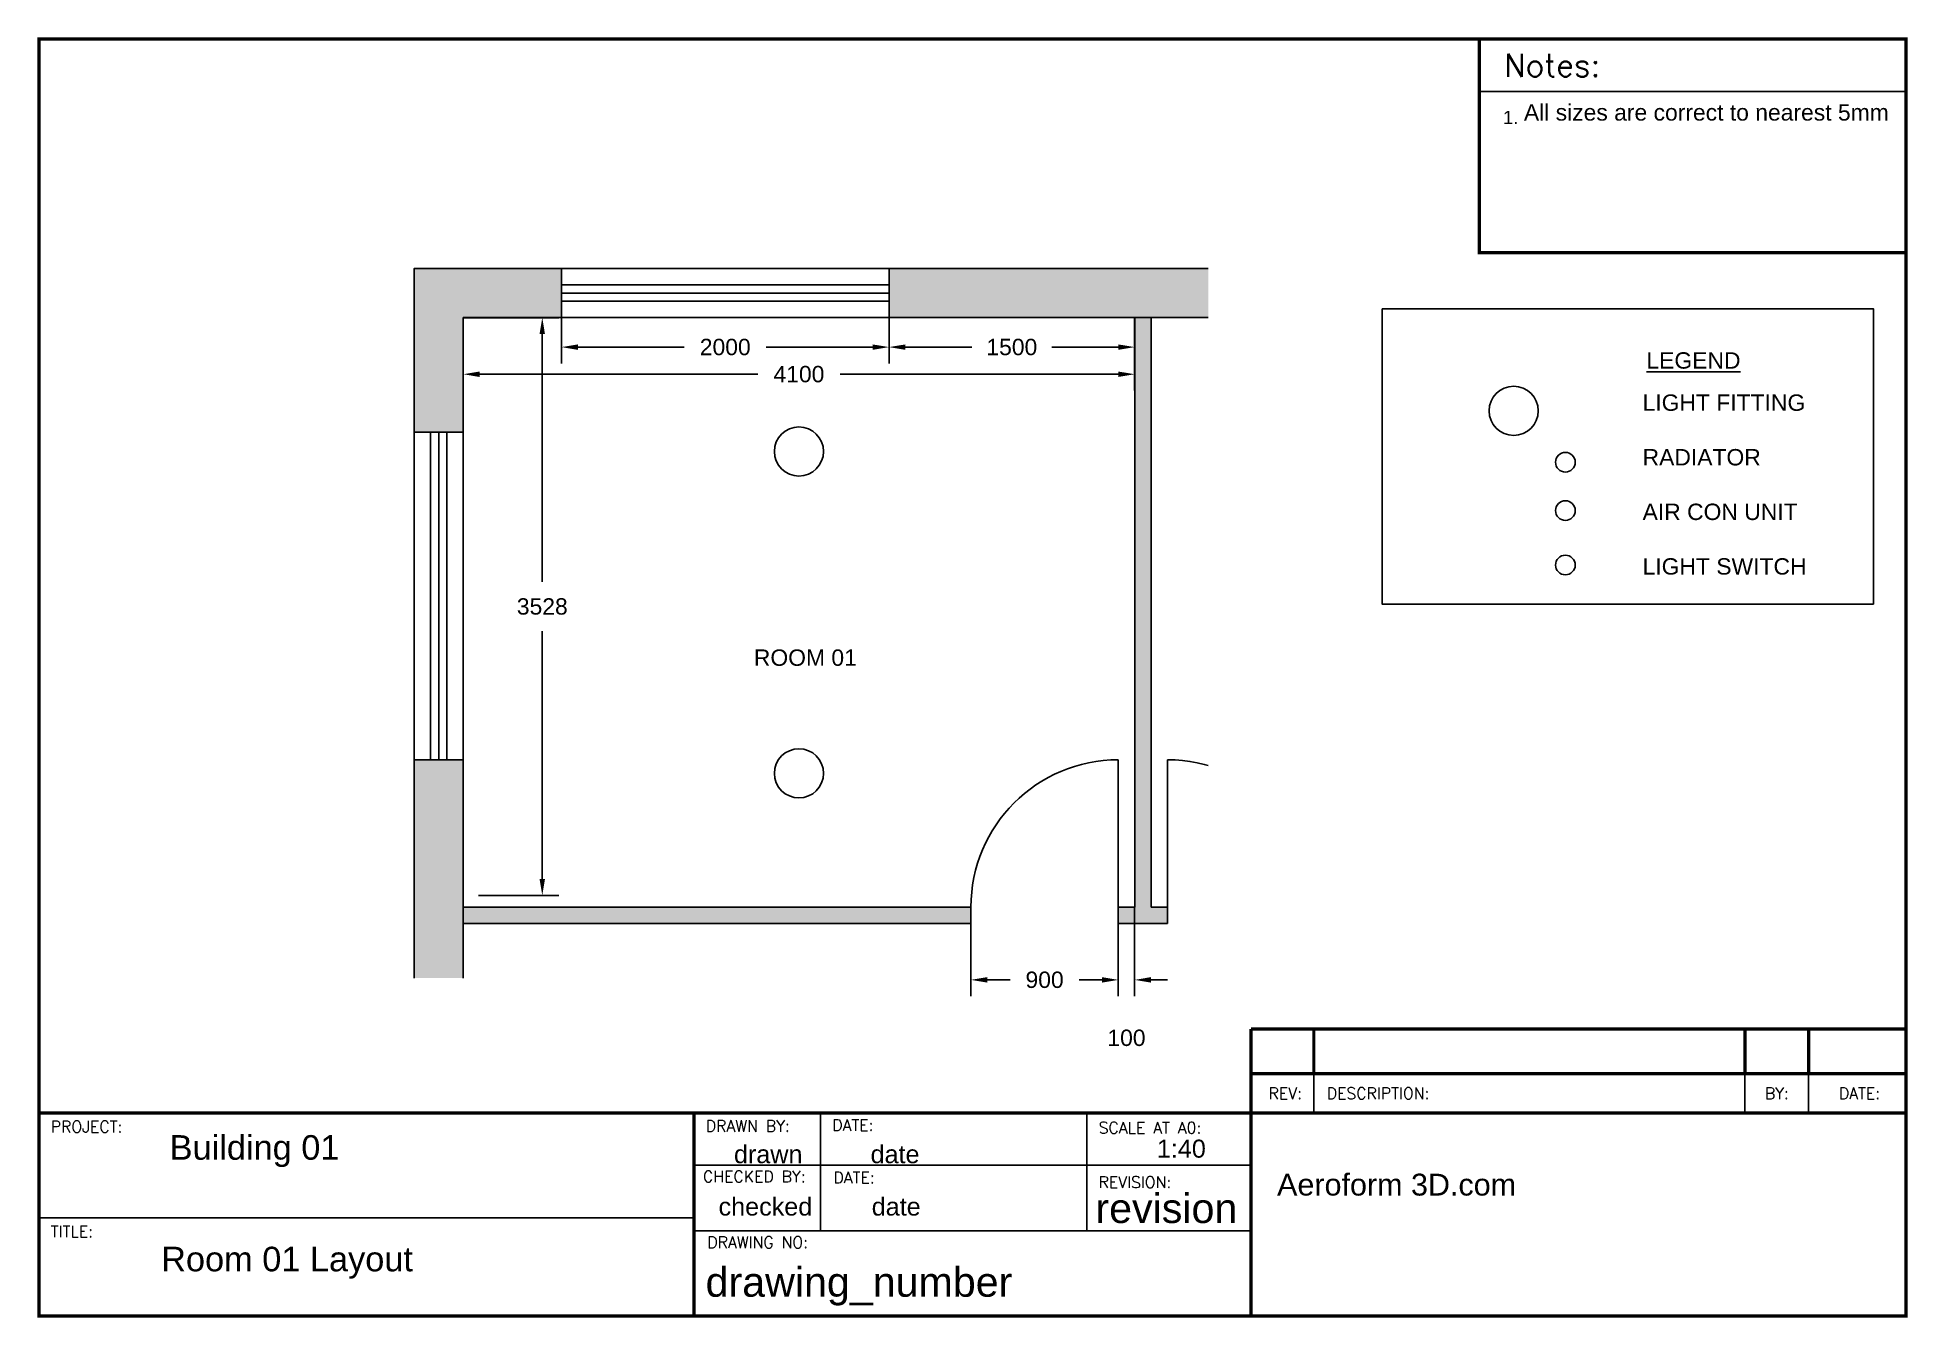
# Paper-space layout 'Room 01' of a CAD drawing. Header units: millimetres. Extents: x -45 to 241, y 45 to 240.
# The model-space entities are those that its viewports show. They can reach past a viewport. Long polylines and large blocks are cut down to what shows.
import ezdxf

# ---------------------------------------------------------------- set-up
doc = ezdxf.new("R2010")
doc.units = ezdxf.units.MM
doc.header["$MEASUREMENT"] = 0
for name, color, linetype in [('Doors', 160, 'Continuous'), ('ExternalWalls', 7, 'Continuous'), ('Hatch', 7, 'Continuous'), ('InternalWalls', 7, 'Continuous'), ('Lighting', 20, 'Continuous'), ('Vport', 7, 'Continuous'), ('Windows', 96, 'Continuous'), ('YS-TEXT-LARGE', 250, 'Continuous'), ('YS-TEXT-MEDIUM', 6, 'Continuous'), ('YS-TEXT-SMALL', 2, 'Continuous'), ('YS-TITLEBLOCK-BORDERS', 154, 'Continuous'), ('YS-TITLEBLOCK-TEXT-NONEDITABLE', 154, 'Continuous')]:
    doc.layers.add(name, color=color, linetype=linetype)
doc.layers.get('Vport').off()
doc.styles.add('ROMANS', font='romans.shx')
doc.styles.get("Standard").update_dxf_attribs({"font": 'arial.ttf'})
doc.styles.add('YS TEXT', font='arial.ttf')
doc.dimstyles.new('BuildingStyle', dxfattribs={"dimtxt": 2.5, "dimasz": 2.5, "dimexe": 2.5, "dimexo": 0.0625, "dimgap": 2.5, "dimtad": 0, "dimtih": 1, "dimtoh": 1, "dimdec": 0, "dimzin": 0, "dimdsep": 46, "dimtxsty": 'Standard', "dimcen": 0.09, "dimadec": 0, "dimazin": 0, "dimtfac": 1, "dimtdec": 0, "dimtofl": 0, "dimtmove": 2, "dimatfit": 3, "dimfxl": 1, "dimtolj": 1, "dimtzin": 0, "dimarcsym": 0})

# ---------------------------------------------------------------- blocks, each defined once
blk = doc.blocks.new('*D15')
at = {"color": 0, "lineweight": -2, "transparency": 16777216}
for p, q in [((20.01, 197.51), (20.01, 186.44)), ((122.51, 197.51), (122.51, 186.44)), ((22.51, 188.94), (64.98, 188.94)), ((120.01, 188.94), (77.54, 188.94))]:
    blk.add_line(p, q, dxfattribs=at)
at = {"color": 0, "transparency": 16777216}
for points in [[(22.51, 189.35), (22.51, 188.52), (20.01, 188.94)], [(120.01, 189.35), (120.01, 188.52), (122.51, 188.94)]]:
    blk.add_solid(points, dxfattribs=at)
at = {"layer": 'Defpoints', "color": 0, "transparency": 16777216}
for p in [(20.01, 197.57), (122.51, 197.57), (122.51, 188.94)]:
    blk.add_point(p, dxfattribs=at)
at = {"color": 0, "transparency": 16777216, "insert": (71.26, 188.94), "char_height": 2.5, "attachment_point": 5}
blk.add_mtext('\\A1;4100', dxfattribs=at)
blk = doc.blocks.new('*D16')
at = {"color": 0, "lineweight": -2, "transparency": 16777216}
for p, q in [((20.07, 197.57), (34.58, 197.57)), ((32.08, 195.07), (32.08, 157.25)), ((32.08, 111.87), (32.08, 149.69)), ((22.36, 109.37), (34.58, 109.37))]:
    blk.add_line(p, q, dxfattribs=at)
at = {"color": 0, "transparency": 16777216}
for points in [[(31.66, 195.07), (32.49, 195.07), (32.08, 197.57)], [(31.66, 111.87), (32.49, 111.87), (32.08, 109.37)]]:
    blk.add_solid(points, dxfattribs=at)
at = {"layer": 'Defpoints', "color": 0, "transparency": 16777216}
for p in [(20.01, 197.57), (22.3, 109.37), (32.08, 109.37)]:
    blk.add_point(p, dxfattribs=at)
at = {"color": 0, "transparency": 16777216, "insert": (32.08, 153.47), "char_height": 2.5, "attachment_point": 5}
blk.add_mtext('\\A1;3528', dxfattribs=at)
blk = doc.blocks.new('*D17')
at = {"color": 0, "lineweight": -2, "transparency": 16777216}
for p, q in [((120.01, 107.51), (120.01, 93.97)), ((122.51, 107.51), (122.51, 93.97)), ((117.51, 96.47), (115.01, 96.47)), ((125.01, 96.47), (127.51, 96.47))]:
    blk.add_line(p, q, dxfattribs=at)
at = {"color": 0, "transparency": 16777216}
for points in [[(117.51, 96.89), (117.51, 96.05), (120.01, 96.47)], [(125.01, 96.89), (125.01, 96.05), (122.51, 96.47)]]:
    blk.add_solid(points, dxfattribs=at)
at = {"layer": 'Defpoints', "color": 0, "transparency": 16777216}
for p in [(120.01, 107.57), (122.51, 107.57), (120.01, 96.47)]:
    blk.add_point(p, dxfattribs=at)
at = {"color": 0, "transparency": 16777216, "insert": (121.26, 87.61), "char_height": 2.5, "attachment_point": 5}
blk.add_mtext('\\A1;100', dxfattribs=at)
blk = doc.blocks.new('*D18')
at = {"color": 0, "lineweight": -2, "transparency": 16777216}
for p, q in [((97.51, 105.01), (97.51, 93.97)), ((120.01, 105.01), (120.01, 93.97)), ((100.01, 96.47), (103.5, 96.47)), ((117.51, 96.47), (114.02, 96.47))]:
    blk.add_line(p, q, dxfattribs=at)
at = {"color": 0, "transparency": 16777216}
for points in [[(100.01, 96.89), (100.01, 96.05), (97.51, 96.47)], [(117.51, 96.89), (117.51, 96.05), (120.01, 96.47)]]:
    blk.add_solid(points, dxfattribs=at)
at = {"layer": 'Defpoints', "color": 0, "transparency": 16777216}
for p in [(97.51, 105.07), (120.01, 105.07), (97.51, 96.47)]:
    blk.add_point(p, dxfattribs=at)
at = {"color": 0, "transparency": 16777216, "insert": (108.76, 96.47), "char_height": 2.5, "attachment_point": 5}
blk.add_mtext('\\A1;900', dxfattribs=at)
blk = doc.blocks.new('*D19')
at = {"color": 0, "lineweight": -2, "transparency": 16777216}
for p, q in [((85.01, 197.51), (85.01, 190.58)), ((122.51, 197.51), (122.51, 190.58)), ((87.51, 193.08), (97.65, 193.08)), ((120.01, 193.08), (109.87, 193.08))]:
    blk.add_line(p, q, dxfattribs=at)
at = {"color": 0, "transparency": 16777216}
for points in [[(87.51, 193.49), (87.51, 192.66), (85.01, 193.08)], [(120.01, 193.49), (120.01, 192.66), (122.51, 193.08)]]:
    blk.add_solid(points, dxfattribs=at)
at = {"layer": 'Defpoints', "color": 0, "transparency": 16777216}
for p in [(85.01, 197.57), (122.51, 197.57), (122.51, 193.08)]:
    blk.add_point(p, dxfattribs=at)
at = {"color": 0, "transparency": 16777216, "insert": (103.76, 193.08), "char_height": 2.5, "attachment_point": 5}
blk.add_mtext('\\A1;1500', dxfattribs=at)
blk = doc.blocks.new('*D20')
at = {"color": 0, "lineweight": -2, "transparency": 16777216}
for p, q in [((35.01, 197.51), (35.01, 190.58)), ((85.01, 197.51), (85.01, 190.58)), ((37.51, 193.08), (53.76, 193.08)), ((82.51, 193.08), (66.26, 193.08))]:
    blk.add_line(p, q, dxfattribs=at)
at = {"color": 0, "transparency": 16777216}
for points in [[(37.51, 193.49), (37.51, 192.66), (35.01, 193.08)], [(82.51, 193.49), (82.51, 192.66), (85.01, 193.08)]]:
    blk.add_solid(points, dxfattribs=at)
at = {"layer": 'Defpoints', "color": 0, "transparency": 16777216}
for p in [(35.01, 197.57), (85.01, 197.57), (85.01, 193.08)]:
    blk.add_point(p, dxfattribs=at)
at = {"color": 0, "transparency": 16777216, "insert": (60.01, 193.08), "char_height": 2.5, "attachment_point": 5}
blk.add_mtext('\\A1;2000', dxfattribs=at)
blk = doc.blocks.new('300DIALight')
at = {"layer": 'Lighting'}
blk.add_circle((0, 0), 150, dxfattribs=at)
blk = doc.blocks.new('Door')
for points in [[(0, 100), (0, 1000)], [(-900, 100), (-900, 0)], [(0, 100), (0, 0)]]:
    blk.add_lwpolyline(points)
blk.add_arc((0, 100), 900, 90, 180)
blk = doc.blocks.new('Window')
blk.add_lwpolyline([(0, -300), (2000, -300), (2000, 0), (0, 0)], close=True)
for points in [[(0, -100), (2000, -100)], [(0, -150), (2000, -150)], [(0, -200), (2000, -200)]]:
    blk.add_lwpolyline(points)

msp = doc.modelspace()

# ---------------------------------------------------------------- hatches: boundary and pattern name
at = {"layer": 'Hatch'}
h = msp.add_hatch(color=252, dxfattribs=at)
h.dxf.hatch_style = 1
h.paths.add_polyline_path([(9560, 12050), (5960, 12050), (5960, 11750), (9560, 11750)])
h.paths.add_polyline_path([(15660, 12050), (11560, 12050), (11560, 11750), (15660, 11750)])
h.paths.add_polyline_path([(20160, 12050), (17660, 12050), (17660, 11750), (20160, 11750)])
h.paths.add_polyline_path([(20160, 2350), (17660, 2350), (17660, 2050), (20160, 2050)])
h.paths.add_polyline_path([(15660, 2350), (11560, 2350), (11560, 2050), (15660, 2050)])
h.paths.add_polyline_path([(9560, 2350), (5960, 2350), (5960, 2050), (9560, 2050)])
h.paths.add_polyline_path([(3060, 11050), (3360, 11050), (3360, 11750), (3960, 11750), (3960, 12050), (3060, 12050)])
h.paths.add_polyline_path([(3360, 3050), (3060, 3050), (3060, 2050), (3960, 2050), (3960, 2350), (3360, 2350)])
h.paths.add_polyline_path([(3060, 5050), (3360, 5050), (3360, 9050), (3060, 9050)])
h.paths.add_polyline_path([(22760, 5050), (23060, 5050), (23060, 7950), (22760, 7950)])
h.paths.add_polyline_path([(23060, 3050), (22760, 3050), (22760, 2350), (22160, 2350), (22160, 2050), (23060, 2050)])
h.paths.add_polyline_path([(22760, 11050), (23060, 11050), (23060, 12050), (22160, 12050), (22160, 11750), (22760, 11750)])
h.paths.add_polyline_path([(23060, 9050), (22760, 9050), (22760, 7950), (23060, 7950)])
h = msp.add_hatch(color=253, dxfattribs=at)
h.dxf.hatch_style = 1
h.paths.add_polyline_path([(6460, 8150), (3360, 8150), (3360, 8050), (6460, 8050)])
h.paths.add_polyline_path([(7660, 8150), (7560, 8150), (7560, 11750), (7460, 11750), (7460, 8150), (7360, 8150), (7360, 8050), (7660, 8050)])
h.paths.add_polyline_path([(6460, 6050), (3360, 6050), (3360, 5950), (6460, 5950)])
h.paths.add_polyline_path([(7660, 6050), (7360, 6050), (7360, 5950), (7460, 5950), (7460, 2350), (7560, 2350), (7560, 5950), (7660, 5950)])
h.paths.add_polyline_path([(18660, 6050), (8560, 6050), (8560, 5950), (13560, 5950), (13560, 2350), (13660, 2350), (13660, 5950), (18660, 5950)])
h.paths.add_polyline_path([(17660, 8150), (13660, 8150), (13660, 11750), (13560, 11750), (13560, 8150), (8560, 8150), (8560, 8050), (17660, 8050)])
h.paths.add_polyline_path([(21760, 8150), (18760, 8150), (18760, 11750), (18660, 11750), (18660, 8150), (18560, 8150), (18560, 8050), (21760, 8050)])
h.paths.add_polyline_path([(19760, 6050), (19560, 6050), (19560, 5950), (19660, 5950), (19660, 2350), (19760, 2350)])
h.paths.add_polyline_path([(22760, 8150), (22660, 8150), (22660, 8050), (22760, 8050)])

# ---------------------------------------------------------------- linework, layer by layer
at = {"layer": 'ExternalWalls'}
for points in [[(23060, 7950), (23060, 12050), (3060, 12050), (3060, 2050), (23060, 2050), (23060, 7950)], [(22760, 7950), (22760, 11750), (3360, 11750), (3360, 2350), (22760, 2350), (22760, 7950)]]:
    msp.add_lwpolyline(points, dxfattribs=at)
at = {"layer": 'InternalWalls'}
for points in [[(7460, 11750), (7460, 8150)], [(7560, 11750), (7560, 8150)], [(3360, 8150), (6460, 8150)], [(7360, 8150), (7460, 8150)], [(7560, 8150), (7660, 8150)], [(3360, 8050), (6460, 8050)], [(7360, 8050), (7660, 8050)]]:
    msp.add_lwpolyline(points, dxfattribs=at)

# ---------------------------------------------------------------- block references
at = {"layer": 'Doors'}
msp.add_blockref('Door', (7360, 8050), dxfattribs=at)
at = {"layer": 'Doors', "xscale": -1}
msp.add_blockref('Door', (7660, 8050), dxfattribs=at)
at = {"layer": 'Lighting'}
msp.add_blockref('300DIALight', (5410, 10933), dxfattribs=at)
at = {"layer": 'Lighting', "xscale": -1, "rotation": 180}
msp.add_blockref('300DIALight', (5410, 8967), dxfattribs=at)
at = {"layer": 'Windows'}
msp.add_blockref('Window', (3960, 12050), dxfattribs=at)
at = {"layer": 'Windows', "xscale": -1, "rotation": 90}
msp.add_blockref('Window', (3060, 11050), dxfattribs=at)

psp = doc.layouts.new('Room 01')

# ---------------------------------------------------------------- linework, layer by layer
psp.add_lwpolyline([(160.269, 198.928), (235.298, 198.928), (235.298, 153.841), (160.269, 153.841)], close=True)
at = {"layer": 'YS-TITLEBLOCK-BORDERS', "linetype": 'Continuous'}
for p, q in [((136.255, 240.115), (236.255, 240.115)), ((55.255, 76.157), (91.014, 76.157))]:
    psp.add_line(p, q, dxfattribs=at)
at = {"layer": 'YS-TITLEBLOCK-BORDERS', "color": 7, "linetype": 'Continuous'}
for p, q in [((175.116, 232.115), (240.255, 232.115)), ((149.86, 76.157), (149.86, 82.157)), ((215.669, 76.157), (215.669, 82.157)), ((225.387, 76.157), (225.387, 82.157)), ((74.565, 76.157), (74.565, 66.157)), ((115.187, 76.158), (115.187, 66.158)), ((140.255, 76.157), (240.255, 76.157)), ((55.255, 68.157), (140.255, 68.157)), ((74.565, 68.158), (74.565, 58.158)), ((115.187, 68.158), (115.187, 58.158)), ((55.255, 60.157), (-44.745, 60.157)), ((55.255, 58.157), (140.255, 58.157))]:
    psp.add_line(p, q, dxfattribs=at)
at = {"layer": 'YS-TITLEBLOCK-BORDERS', "color": 7, "linetype": 'Continuous', "const_width": 0.5}
for points in [[(-44.745, 240.115), (240.255, 240.115), (240.255, 45.157), (-44.745, 45.157)], [(175.116, 240.115), (240.255, 240.115), (240.255, 207.507), (175.116, 207.507)], [(140.255, 76.157), (240.255, 76.157), (240.255, 45.157), (140.255, 45.157)]]:
    psp.add_lwpolyline(points, close=True, dxfattribs=at)
for points in [[(240.255, 82.157), (240.255, 104.463)], [(140.255, 82.157), (140.255, 88.964)], [(140.255, 88.964), (240.255, 88.964)], [(149.86, 82.157), (149.86, 88.964)], [(215.669, 82.157), (215.669, 88.964)], [(225.387, 82.157), (225.387, 88.964)], [(140.255, 82.157), (140.255, 76.157), (240.255, 76.157), (240.255, 82.157), (140.255, 82.157)], [(55.255, 45.157), (55.255, 76.157), (-44.745, 76.157), (-44.745, 45.157), (55.255, 45.157)], [(140.255, 45.157), (140.255, 76.157), (55.255, 76.157), (55.255, 45.157), (140.255, 45.157)]]:
    psp.add_lwpolyline(points, dxfattribs=at)

# ---------------------------------------------------------------- block references
at = {"layer": 'Lighting', "xscale": 0.02499999990250141, "yscale": 0.02499999990250141, "zscale": 0.02499999990250141}
psp.add_blockref('300DIALight', (180.37, 183.346), dxfattribs=at)
at = {"layer": 'Lighting', "xscale": 0.009999999572173431, "yscale": 0.009999999572173431, "zscale": 0.009999999572173431, "rotation": 180}
for p in [(188.262, 175.501), (188.262, 168.123), (188.262, 159.808)]:
    psp.add_blockref('300DIALight', p, dxfattribs=at)

# ---------------------------------------------------------------- texts
at = {"char_height": 2.5, "attachment_point": 1}
for s, width, insert in [('All sizes are correct to nearest 5mm', 56.76454, (181.931, 230.162)), ('{\\LLEGEND}', 29.48623, (200.636, 192.293)), ('LIGHT FITTING\\P\\PRADIATOR\\P\\PAIR CON UNIT\\P\\PLIGHT SWITCH', 29.48623, (200.05, 185.852)), ('ROOM 01', 29.48623, (64.379, 146.919))]:
    psp.add_mtext_dynamic_manual_height_columns(s, width=width, gutter_width=1, heights=[0], dxfattribs=dict(at, insert=insert))
at = {"layer": 'YS-TEXT-LARGE', "linetype": 'Continuous', "insert": (144.252, 66.875), "char_height": 7.5, "attachment_point": 1, "style": 'YS TEXT'}
psp.add_mtext('{\\H0.44444x;Aeroform 3D.com\\P\\P\\H0.68751x; }', dxfattribs=at)
at = {"layer": 'YS-TEXT-MEDIUM', "color": 5, "style": 'YS TEXT'}
for s, insert, char_height, width, attachment_point in [('Building 01', (-24.804, 72.761), 3.75, 77.15387, 1), ('drawn', (66.568, 71.234), 2.75, 10.51582, 2), ('date', (85.931, 71.234), 2.75, 7.51453, 2), ('1:40', (129.638, 72.078), 2.75, 12.66122, 2), ('checked', (66.14, 63.234), 2.75, 14.38055, 2), ('date', (86.108, 63.234), 2.75, 7.51453, 2), ('revision', (127.353, 63.85), 4.5, 21.77032, 2), ('Room 01 Layout', (-26.101, 55.723), 3.75, 80.31193, 1), ('drawing_number', (80.425, 52.594), 4.5, 47.14691, 2)]:
    psp.add_mtext(s, dxfattribs=dict(at, insert=insert, char_height=char_height, width=width, attachment_point=attachment_point))
at = {"layer": 'YS-TEXT-SMALL', "color": 5, "insert": (178.738, 229.152), "char_height": 2, "width": 9.67295, "attachment_point": 1, "style": 'YS TEXT'}
psp.add_mtext('\\pi-6,l6,t6;1.^I', dxfattribs=at)
at = {"layer": 'YS-TITLEBLOCK-TEXT-NONEDITABLE', "color": 7, "linetype": 'Continuous', "insert": (186.255, 236.115), "char_height": 3.5, "width": 68.47, "attachment_point": 5, "style": 'ROMANS'}
psp.add_mtext('Notes:', dxfattribs=at)
at = {"layer": 'YS-TITLEBLOCK-TEXT-NONEDITABLE', "linetype": 'Continuous', "char_height": 1.75, "style": 'ROMANS'}
for s, insert, width, attachment_point in [('REV:', (145.505, 79.157), 42.25, 5), ('DESCRIPTION:', (151.834, 79.157), 42.25, 4), ('BY:', (220.552, 79.157), 42.25, 5), ('DATE:', (233.165, 79.157), 42.25, 5), ('PROJECT:', (-42.962, 74.926), 37.6786, 1), ('DRAWN BY:', (57.038, 75.041), 37.6786, 1), ('DATE:', (76.349, 75.172), 37.4556, 1), ('SCALE AT A0:', (117.017, 74.77), 37.6786, 1), ('CHECKED BY:', (56.608, 67.324), 37.6786, 1), ('DATE:', (76.526, 67.172), 37.4556, 1), ('REVISION:', (117.003, 66.459), 37.6786, 1), ('TITLE:', (-42.962, 58.926), 37.6786, 1), ('DRAWING NO:', (57.275, 57.281), 37.6786, 1)]:
    psp.add_mtext(s, dxfattribs=dict(at, insert=insert, width=width, attachment_point=attachment_point))

# ---------------------------------------------------------------- dimensions: what is measured, and where the dimension line sits
for base, p1, p2, picture, middle in [((122.511, 188.935), (20.011, 197.568), (122.511, 197.568), '*D15', (71.261, 188.935)), ((85.011, 193.078), (35.011, 197.568), (85.011, 197.568), '*D20', (60.011, 193.078)), ((122.511, 193.078), (85.011, 197.568), (122.511, 197.568), '*D19', (103.761, 193.078)), ((120.011, 96.469), (122.511, 107.568), (120.011, 107.568), '*D17', (121.261, 87.613)), ((97.511, 96.469), (120.011, 105.068), (97.511, 105.068), '*D18', (108.761, 96.469))]:
    dim = psp.add_linear_dim(base=base, p1=p1, p2=p2, dimstyle='BuildingStyle', override={"dimlfac": -40})
    dim.commit()
    dim.dimension.update_dxf_attribs({"geometry": picture, "text_midpoint": middle})
dim = psp.add_linear_dim(base=(32.078, 109.374), p1=(20.011, 197.568), p2=(22.302, 109.374), angle=90, dimstyle='BuildingStyle', override={"dimlfac": -40})
dim.commit()
dim.dimension.update_dxf_attribs({"geometry": '*D16', "text_midpoint": (32.078, 153.471)})

# ---------------------------------------------------------------- viewports
at = {"layer": 'Vport'}
psp.add_viewport(center=(65.366, 155.683), size=(136.742, 117.89022), view_center_point=(5174.12, 10074.298), view_height=4715.60897, dxfattribs=at)

doc.saveas('drawing.dxf')
